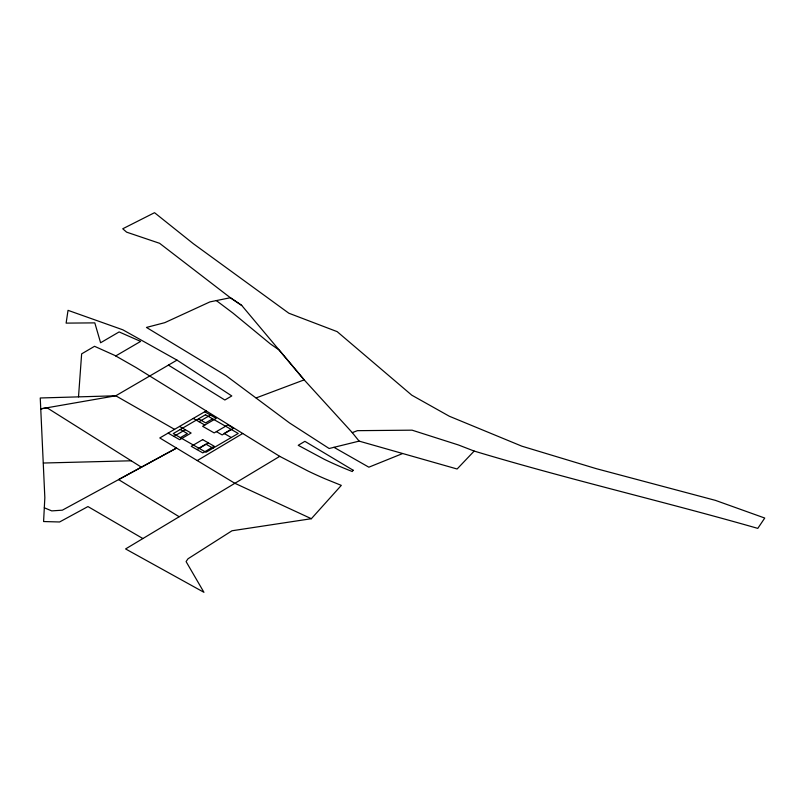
<?xml version="1.0" encoding="UTF-8"?>
<svg xmlns="http://www.w3.org/2000/svg" width="805" height="805" viewBox="0 0 805 805"><rect width="100%" height="100%" fill="white"/><g stroke="black" fill="none" stroke-linecap="round" stroke-linejoin="round"><path stroke-width="1.21" d="M142.867 538.535L87.956 506.566L59.59 521.982L43.591 521.539L44.839 497.701L40.25 397.982L115.769 395.788L176.999 360.117L231.79 395.949L224.847 400.005L168.416 365.118M78.508 396.865L81.637 353.868L94.547 346.301L114.823 355.428L136.045 367.543L279.727 456.355L307.661 470.855A374.395 216.153 0 0 0 325.743 479.076L341.31 485.375L311.354 518.712L232.001 530.767L188.018 558.771L186.086 561.578L203.937 592.309L125.59 548.94L279.727 456.355M241.701 305.407L230.351 297.729L159.601 243.301L126.637 232.162L122.732 228.781L154.53 212.691L193.311 243.684L288.824 313.205L337.164 331.64L411.788 395.185L449.331 416.245L521.841 446.171L596.223 468.651L715.444 500.378L764.75 518.048L757.787 528.382C663.572 501.404 568.028 479.297 474.165 451.072L457.119 469.003L359.111 441.12L329.154 448.506L289.548 422.967L226.024 375.653L146.45 327.434L164.773 322.664L209.934 301.895L230.351 297.729L241.701 305.397L304.179 379.869L352.278 432.637L359.111 441.12M197.245 460.581L242.728 433.472M115.719 355.951L140.633 341.401L119.12 331.932L100.595 342.759L94.809 322.875L66.121 323.117L68.033 310.338L122.813 329.798L176.999 360.117M206.171 410.902L159.793 437.96L234.728 483.221L311.354 518.712M173.9 436.401L185.331 429.729M199.056 421.729L210.487 415.058M180.39 437.638L187.374 433.573L180.25 429.498M212.631 418.821L205.657 422.897L198.533 418.821M198.885 448.194L205.859 444.129L212.983 448.194M231.116 429.387L224.142 433.452L231.266 437.528M197.014 449.603L208.445 442.931M402.168 453.738L368.851 467.192L333.964 447.318M352.278 432.637L357.41 430.665L412.079 430.172L458.478 444.984L474.165 451.072M256.161 397.922L304.179 379.869L279.053 349.954L270.339 343.886L232.987 313.115L216.354 300.587M43.389 463.026L131.235 460.782M44.325 507.784L51.731 510.893L62.347 510.179L176.557 448.083L118.577 479.599L179.113 516.709M174.554 429.357L115.769 395.788L40.773 408.86L47.002 407.773L141.408 467.192M204.701 411.758L216.263 418.359L202.629 426.308L214.18 432.909L227.815 424.96L233.591 428.25L222.16 434.921L216.384 431.621M193.27 418.429L204.832 425.03M179.555 426.429L191.117 433.03L179.686 439.701L168.124 433.1M353.164 470.251L352.258 471.539L344.671 468.47A351.02 202.659 0 0 1 324.375 459.353L298.222 445.306L304.884 441.341L353.164 470.251M205.506 414.756L173.266 433.573L206.01 452.269L238.24 433.452L205.506 414.756M202.669 439.631L191.238 446.302L202.79 452.903L214.221 446.232L202.669 439.631"/></g></svg>
